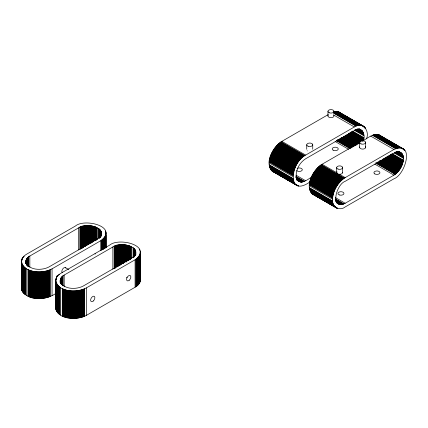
<?xml version="1.0" encoding="UTF-8"?>
<svg xmlns="http://www.w3.org/2000/svg" width="428" height="428" viewBox="0 0 428 428"><rect width="100%" height="100%" fill="white"/><g stroke="black" fill="none" stroke-linecap="round" stroke-linejoin="round"><path stroke-width="0.64" d="M25.91 261.246C27.959 270.635 41.842 270.785 48.872 266.992L97.584 238.872C111.023 228.477 85.557 221.704 78.554 227.889L29.842 256.008C27.018 257.421 25.182 260.556 25.91 263.76M60.236 280.313C62.279 289.697 76.163 289.847 83.193 286.059L131.904 257.934C145.343 247.539 119.883 240.771 112.88 246.951L64.168 275.07C61.3 276.499 59.481 279.693 60.236 282.924M55.875 306.673C56.202 320.278 77.489 320.347 86.376 315.356L135.088 287.236C138.142 285.578 141.069 282.266 140.197 278.548M349.435 133.311L363.024 141.16C366.635 135.291 361.205 125.629 354.357 130.642L305.645 158.767C299.825 162.453 295.919 169.365 296.181 176.293C296.342 178.337 297.214 180.557 299.145 181.526C303.762 183.575 308.214 178.658 311.953 177.096M403.342 160.142C405.086 154.508 398.773 149.233 393.91 153.171L345.198 181.295C336.344 184.291 329.469 209.693 345.198 203.263L393.91 175.138C399.089 171.922 402.545 166.15 403.342 160.142L392.353 153.802M274.134 172.115C262.524 165.021 273.091 146.569 281.865 141.358L328.281 114.56M310.23 181.766C286.022 198.822 290.805 161.137 305.645 155.091L354.357 126.966C362.725 120.942 369.856 130.802 366.512 138.87M314.671 195.114C302.462 188.502 313.269 169.386 322.065 164.261L359.889 142.422M332.508 199.127C333.038 190.546 337.895 182.189 345.198 177.615L393.91 149.495C415.251 140.759 405.46 174.795 393.91 178.818L345.198 206.943C339.404 211.678 331.074 206.333 332.508 199.127L309.374 185.773M21.437 260.823C23.096 273.824 43.062 273.722 52.056 268.832L100.767 240.707C119.011 226.615 84.616 218.039 75.371 226.048L26.659 254.173C24.182 255.591 21.801 257.849 21.437 260.823L21.437 288.889C26.274 301.954 46.754 300.296 56.068 293.228M55.758 279.885C57.422 292.886 77.382 292.789 86.376 287.894L135.088 259.775C153.336 245.677 118.941 237.107 109.691 245.11L60.979 273.235C58.502 274.658 56.122 276.911 55.758 279.885L55.758 308.706M21.641 286.525L21.437 288.889M362.179 141.101C366.973 139.052 375.313 130.706 381.102 136.302M340.651 113.158C338.757 111.344 335.852 111.162 333.46 111.954L357.241 125.682M274.808 172.286L275.161 172.345M379.149 134.943L403.454 148.976M378.834 134.815L403.727 149.185M378.175 134.611L404.23 149.656M338.949 112.04L363.907 126.447M338.634 111.911L364.175 126.661M377.833 134.536L401.576 148.243M402.732 148.912L404.465 149.912M337.97 111.708L364.431 126.886M377.485 134.478L400.613 147.831M403.534 149.516L404.69 150.185M337.633 111.633L361.414 125.367M361.521 125.425L362.65 126.078M363.784 126.731L364.918 127.389M377.127 134.435L400.26 147.794M403.748 149.805L404.904 150.474M337.28 111.574L361.066 125.308M363.442 126.677L365.143 127.662M376.763 134.413L399.896 147.767M336.927 111.537L360.708 125.265M364.223 127.293L365.357 127.951M376.394 134.408L399.527 147.762M336.563 111.51L360.344 125.243M336.194 111.505L359.975 125.238M364.613 127.913L365.747 128.566M376.019 134.419L399.147 147.772M375.64 134.451L398.768 147.804M335.814 111.515L359.6 125.249M335.434 111.547L359.22 125.276M375.249 134.494L398.382 147.853M335.049 111.59L358.83 125.324M374.858 134.558L397.992 147.917M334.659 111.654L358.439 125.388M374.463 134.643L397.596 147.997M334.263 111.74L358.043 125.468M374.067 134.74L397.195 148.093M333.861 111.836L357.648 125.57M373.66 134.857L396.793 148.211M373.253 134.991L396.387 148.345M333.621 112.414L356.834 125.816M372.847 135.141L395.975 148.495M333.776 112.89L356.428 125.966M372.435 135.307L395.568 148.66M333.364 113.056L356.016 126.137M399.115 151.635L400.854 152.636M398.95 151.603L401.261 152.94M398.752 151.624L401.641 153.294M359.386 128.999L361.302 130.112M398.928 151.817L401.817 153.486M359.247 128.951L361.714 130.417M398.516 151.689L401.988 153.689M359.017 128.919L362.093 130.765M398.099 151.571L402.149 153.909M358.873 128.999L362.27 130.957M359.039 129.203L362.436 131.166M398.249 151.796L402.299 154.134M358.632 129.09L362.596 131.38M397.815 151.699L402.443 154.369M370.776 136.136L393.91 149.495M358.22 128.994L362.746 131.605M397.371 151.614L402.571 154.62M357.792 128.903L362.89 131.845M333.407 114.87L354.357 126.966M397.494 151.87L402.7 154.877M357.926 129.149L363.024 132.092M397.029 151.806L402.812 155.145M357.487 129.079L363.147 132.348M396.558 151.753L402.919 155.423M357.032 129.021L363.26 132.621M396.071 151.705L403.01 155.712M357.139 129.299L363.367 132.899M357.236 129.588L363.463 133.183M396.157 151.999L403.096 156.006M396.232 152.304L403.171 156.311M356.754 129.556L363.549 133.483M356.262 129.534L363.623 133.787M395.723 152.288L403.24 156.627M355.759 129.524L363.688 134.098M395.199 152.272L403.294 156.948M394.664 152.266L403.342 157.274M355.818 129.845L363.747 134.419M355.299 129.845L363.789 134.75M394.702 152.603L403.374 157.611M354.764 129.855L363.827 135.088M394.167 152.967L403.417 158.306M354.24 130.224L363.864 135.778M352.463 131.08L363.789 137.618M391.727 153.85L403.294 160.527M352.421 131.46L363.747 137.998M391.674 154.235L403.24 160.912M351.8 131.519L363.688 138.383M391.031 154.289L403.171 161.303M351.73 131.91L363.623 138.774M390.951 154.685L403.096 161.693M351.088 131.974L363.549 139.164M390.288 154.743L403.01 162.089M351.003 132.37L363.463 139.56M390.197 155.139L402.919 162.485M350.345 132.439L363.367 139.961M389.512 155.204L402.812 162.886M350.238 132.841L363.26 140.357M389.4 155.605L402.7 163.282M349.558 132.91L363.147 140.759M388.694 155.674L402.571 163.683M388.56 156.076L402.443 164.09M348.734 133.386L361.756 140.908M387.843 156.145L402.299 164.491M348.59 133.787L361.05 140.983M387.688 156.546L402.149 164.892M348.44 134.194L360.9 141.384M386.949 156.611L401.988 165.294M347.713 134.264L360.74 141.786M386.784 157.012L401.817 165.69M347.547 134.665L360.002 141.855M386.607 157.408L401.641 166.091M346.803 134.734L359.825 142.256M385.842 157.472L401.453 166.487M346.616 135.13L359.643 142.652M385.649 157.862L401.261 166.877M345.856 135.2L359.445 143.043M384.868 157.921L401.063 167.268M345.658 135.59L358.68 143.107M384.66 158.306L400.854 167.653M345.444 135.976L358.471 143.492M383.868 158.355L400.635 168.038M344.663 136.029L358.252 143.878M383.643 158.734L400.41 168.418M344.438 136.409L357.466 143.931M383.413 159.109L400.18 168.793M343.641 136.457L357.236 144.306M382.595 159.146L399.945 169.162M343.406 136.826L356.995 144.675M382.354 159.51L399.699 169.525M343.16 137.19L356.754 145.039M382.102 159.869L399.452 169.884M342.346 137.222L355.935 145.071M381.846 160.222L399.196 170.237M342.09 137.575L355.679 145.424M381.006 160.233L398.933 170.585M341.26 137.597L354.849 145.44M380.738 160.575L398.666 170.922M340.993 137.934L354.587 145.782M379.887 160.57L398.393 171.254M340.725 138.265L354.314 146.114M379.609 160.896L398.115 171.58M340.447 138.592L353.469 146.109M379.331 161.212L397.837 171.896M340.164 138.907L353.753 146.751M379.042 161.517L397.548 172.2M339.313 138.886L352.902 146.734M378.753 161.816L397.259 172.5M339.024 139.186L352.613 147.034M378.464 162.11L396.965 172.789M338.73 139.475L351.752 146.997M377.587 162.057L396.67 173.073M338.436 139.758L352.025 147.601M377.287 162.324L396.371 173.345M337.569 139.705L351.725 147.874M376.988 162.587L396.071 173.608M337.264 139.961L350.858 147.81M376.683 162.838L395.766 173.859M336.964 140.213L350.553 148.061M375.795 162.747L395.456 174.1M336.654 140.459L350.243 148.302M376.068 163.314L395.151 174.33M336.349 140.689L349.938 148.532M374.826 164.122L393.91 175.138M335.108 141.497L348.697 149.345M322.065 164.261L337.74 173.308M339.367 174.25L345.198 177.615M281.865 141.358L305.645 155.091M321.235 164.775L344.369 178.128M281.036 141.871L304.816 155.599M320.823 165.053L343.952 178.406M280.618 142.149L304.404 155.878M320.406 165.342L343.54 178.701M280.206 142.438L303.987 156.172M320 165.652L343.128 179.006M279.794 142.749L303.58 156.477M319.588 165.973L342.721 179.327M279.388 143.07L303.168 156.803M319.181 166.31L342.314 179.664M278.981 143.407L302.762 157.135M318.78 166.658L341.913 180.011M278.58 143.755L302.361 157.488M318.379 167.022L341.512 180.375M278.179 144.118L301.959 157.846M317.983 167.396L341.116 180.75M277.783 144.493L301.563 158.226M317.592 167.781L340.725 181.14M277.392 144.883L301.173 158.611M317.207 168.183L340.34 181.536M277.007 145.279L300.788 159.013M316.827 168.595L339.955 181.948M276.622 145.691L300.408 159.419M316.453 169.017L339.581 182.371M276.247 146.114L300.033 159.842M316.078 169.451L339.211 182.804M275.878 146.547L299.659 160.275M315.72 169.889L338.848 183.248M275.514 146.991L299.3 160.719M315.361 170.344L338.489 183.698M275.161 147.441L298.942 161.174M315.013 170.804L338.141 184.158M274.808 147.901L298.594 161.634M314.671 171.275L337.799 184.629M274.466 148.372L298.252 162.105M314.334 171.756L337.467 185.11M274.134 148.853L297.915 162.581M314.013 172.238L337.141 185.597M273.808 149.34L297.594 163.068M313.692 172.735L336.825 186.089M273.492 149.832L297.273 163.56M313.387 173.233L336.515 186.587M273.182 150.33L296.968 164.063M313.087 173.741L336.221 187.095M272.887 150.838L296.668 164.566M312.798 174.25L335.932 187.608M272.599 151.346L296.379 165.08M312.52 174.768L335.648 188.122M272.32 151.865L296.101 165.599M312.253 175.287L335.381 188.646M272.048 152.384L295.834 166.118M311.991 175.812L335.124 189.171M271.791 152.914L295.571 166.642M311.745 176.341L334.878 189.695M271.545 153.438L295.325 167.171M311.509 176.871L334.637 190.23M271.309 153.973L295.09 167.701M311.284 177.406L334.412 190.76M271.079 154.503L294.865 168.236M311.07 177.941L334.198 191.295M270.865 155.038L294.651 168.771M310.867 178.476L334 191.83M270.667 155.573L294.448 169.306M310.68 179.016L333.808 192.37M270.475 156.113L294.261 169.841M310.498 179.551L333.631 192.905M270.298 156.648L294.079 170.376M310.332 180.086L333.466 193.44M270.132 157.183L293.913 170.916M310.182 180.621L333.31 193.975M269.982 157.718L293.763 171.446M310.043 181.151L333.171 194.51M269.838 158.248L293.624 171.981M309.915 181.681L333.048 195.04M269.715 158.783L293.496 172.511M309.802 182.21L332.93 195.564M269.597 159.307L293.383 173.04M309.701 182.735L332.829 196.088M335.365 197.586L345.198 203.263M269.496 159.831L293.282 173.565M296.021 175.18L305.645 180.739M309.61 183.254L332.743 196.607M269.41 160.35L293.191 174.084M309.54 183.767L332.668 197.121M335.279 198.876L343.957 203.889M269.335 160.864L293.121 174.597M295.914 176.454L304.404 181.36M309.476 184.281L332.61 197.634M335.552 199.336L343.647 204.012M269.276 161.377L293.057 175.106M296.171 176.908L304.099 181.483M335.825 199.785L343.342 204.124M309.428 184.784L332.561 198.137M295.866 177.021L303.789 181.595M335.52 199.881L343.037 204.226M269.228 161.88L293.009 175.608M335.798 200.304L342.737 204.311M296.128 177.449L303.489 181.697M295.823 177.534L303.185 181.782M335.499 200.379L342.437 204.386M335.777 200.775L342.138 204.445M296.658 178.262L302.885 181.857M335.488 200.823L341.844 204.493M296.358 178.321L302.591 181.921M335.771 201.192L341.555 204.531M269.175 162.87L292.955 176.598M296.636 178.695L302.296 181.97M336.066 201.545L341.271 204.552M296.342 178.733L302.007 182.002M336.365 201.888L340.988 204.557M296.625 179.081L301.719 182.023M336.087 201.882L340.715 204.557M296.909 179.418L301.44 182.034M336.392 202.198L340.442 204.536M337.28 202.84L340.174 204.509M296.631 179.412L301.162 182.028M336.44 202.46L339.912 204.461M296.925 179.723L300.889 182.012M336.766 202.738L339.655 204.407M296.658 179.69L300.622 181.98M337.093 203L339.404 204.338M296.604 179.765L300.36 181.937M336.847 202.92L339.163 204.252M297.84 180.573L300.108 181.879M296.968 180.14L299.857 181.809M297.444 180.541L299.611 181.729M309.428 187.657L332.561 201.01M269.228 164.753L293.009 178.487M309.476 188.106L332.61 201.46M269.276 165.203L293.057 178.936M309.54 188.545L332.668 201.898M269.335 165.641L293.121 179.375M309.61 188.973L332.743 202.332M269.41 166.075L293.191 179.803M309.701 189.395L332.829 202.749M269.496 166.492L293.282 180.22M309.802 189.802L332.93 203.156M269.597 166.899L293.383 180.627M309.915 190.198L333.048 203.551M269.715 167.294L293.496 181.023M310.043 190.578L333.171 203.931M269.838 167.674L293.624 181.408M310.182 190.952L333.31 204.306M269.982 168.049L293.763 181.777M310.332 191.311L333.466 204.664M310.498 191.653L333.631 205.007M270.132 168.407L293.913 182.135M310.68 191.985L333.808 205.338M270.298 168.75L294.079 182.483M310.867 192.3L334 205.654M270.475 169.081L294.261 182.81M311.07 192.605L334.198 205.959M270.667 169.397L294.448 183.131M311.284 192.894L334.412 206.248M270.865 169.702L294.651 183.43M311.509 193.167L334.637 206.521M335.252 206.874L336.408 207.543M311.745 193.424L335.488 207.131M336.643 207.799L337.799 208.468M271.079 169.991L294.865 183.719M311.991 193.665L336.89 208.04M271.309 170.264L295.09 183.992M296.893 185.035L298.594 186.014M312.253 193.895L337.141 208.265M271.545 170.521L295.325 184.254M295.422 184.308L298.252 185.939M312.798 194.296L336.515 207.992M271.791 170.761L297.915 185.848M272.048 170.991L297.594 185.736M272.599 171.398L296.968 185.463M65.511 267.661L68.833 269.581M365.667 142.428L365.667 147.334M359.659 142.487L359.659 147.387M342.651 167.583L342.651 172.489M336.643 167.658L336.643 172.564M327.966 111.376L327.966 115.983M312.74 144.744L312.74 149.222M306.737 144.819L306.737 149.297M140.341 252.103L140.341 280.244M140.261 251.423L140.261 280.918M140.197 251.086L140.197 281.255M140.111 254.13L140.111 281.592M140.004 254.462L140.004 281.924M139.881 254.794L139.881 282.255M139.737 255.125L139.737 282.587M139.576 255.452L139.576 282.913M139.394 249.107L139.394 250.417M139.394 255.773L139.394 283.234M139.196 256.094L139.196 283.555M138.982 256.409L138.982 283.871M138.747 256.72L138.747 284.181M138.495 257.025L138.495 284.492M138.228 257.33L138.228 284.791M137.944 257.624L137.944 285.085M137.639 257.918L137.639 285.38M137.324 258.202L137.324 285.663M136.987 258.48L136.987 285.941M136.639 258.753L136.639 286.214M136.275 259.02L136.275 286.482M135.89 259.277L135.89 286.739M135.778 251.68L135.837 254.66M135.73 251.429L135.73 254.762M135.665 251.177L135.665 254.446M135.585 250.926L135.585 254.195M135.494 250.68L135.494 254.601M135.387 250.434L135.387 255.008M135.264 250.187L135.264 255.42M135.13 249.947L135.13 255.174M135.088 259.775L135.088 287.236M134.981 249.706L134.981 255.591M134.82 249.471L134.82 256.008M134.643 249.235L134.643 255.773M134.456 249.005L134.456 256.854M134.258 248.78L134.258 256.629M134.044 248.556L134.044 257.057M133.814 248.342L133.814 256.837M133.579 248.128L133.579 257.281M133.327 247.919L133.327 257.073M133.065 247.716L133.065 257.522M131.589 246.774L131.589 258.544M130.925 246.437L130.925 258.86M130.583 246.282L130.583 259.357M130.23 246.127L130.23 259.208M129.866 245.982L129.866 259.716M129.497 245.843L129.497 259.577M129.117 245.715L129.117 260.101M128.732 245.592L128.732 259.978M128.341 245.474L128.341 260.513M127.945 245.367L127.945 260.406M127.539 245.265L127.539 260.957M127.132 245.174L127.132 260.866M126.715 245.089L126.715 261.433M126.297 245.009L126.297 262.011M125.875 244.939L125.875 261.941M125.447 244.875L125.447 261.877M125.013 244.821L125.013 261.824M124.58 244.779L124.58 262.434M124.147 244.741L124.147 262.396M123.708 244.714L123.708 263.022M123.269 244.693L123.269 263.653M122.831 244.677L122.831 263.643M122.392 244.677L122.392 263.637M121.953 244.677L121.953 263.643M121.509 244.693L121.509 264.306M121.071 244.714L121.071 264.327M120.637 244.741L120.637 265.012M120.198 244.779L120.198 265.05M119.765 244.821L119.765 265.093M119.337 244.875L119.337 265.799M118.909 244.939L118.909 265.863M118.486 245.009L118.486 265.932M118.069 245.089L118.069 266.665M117.652 245.174L117.652 266.751M117.245 245.265L117.245 266.842M116.839 245.367L116.839 266.944M116.443 245.474L116.443 267.051M116.047 245.592L116.047 267.168M115.667 245.715L115.667 267.944M115.287 245.843L115.287 268.078M114.918 245.982L114.918 268.217M114.554 246.127L114.554 268.361M114.201 246.282L114.201 268.511M112.88 246.951L112.88 269.18M105.989 232.698L106.016 247.742M105.941 232.361L105.941 247.748M105.871 234.731L105.871 247.416M105.786 235.068L105.786 247.753M105.684 231.355L105.684 232.693M105.684 235.4L105.684 247.421M105.556 231.024L105.556 232.361M105.556 235.732L105.556 247.753M105.416 236.063L105.416 248.079M105.256 236.39L105.256 247.737M105.074 236.711L105.074 248.063M104.876 237.032L104.876 247.716M104.662 237.347L104.662 248.031M104.427 237.658L104.427 248.342M104.175 237.963L104.175 248.647M103.908 238.268L103.908 248.952M103.619 238.562L103.619 248.577M103.319 238.851L103.319 249.535M102.998 239.14L102.998 249.155M102.667 239.418L102.667 249.433M102.319 239.691L102.319 249.706M101.95 239.958L101.95 249.973M101.57 240.215L101.57 250.23M101.457 232.618L101.457 235.475M101.409 232.367L101.409 235.036M101.265 231.864L101.345 235.454M101.174 231.612L101.174 236.288M101.067 231.366L101.067 236.042M100.944 231.125L100.944 235.796M100.81 230.879L100.81 236.224M100.767 240.707L100.767 250.728M100.66 230.644L100.66 236.652M100.5 230.408L100.5 237.085M100.323 230.173L100.323 237.519M100.136 229.943L100.136 237.289M99.933 229.718L99.933 237.727M99.719 229.494L99.719 237.508M99.494 229.274L99.494 237.957M99.253 229.066L99.253 238.412M99.007 228.852L99.007 238.203M98.745 228.648L98.745 238M97.268 227.707L97.268 239.728M96.605 227.375L96.605 240.06M96.257 227.215L96.257 239.905M95.904 227.065L95.904 240.418M95.546 226.92L95.546 240.274M95.171 226.781L95.171 240.804M94.797 226.653L94.797 240.675M94.411 226.53L94.411 240.552M94.021 226.412L94.021 241.103M93.62 226.305L93.62 241.66M93.218 226.203L93.218 241.558M92.806 226.107L92.806 242.136M92.394 226.021L92.394 242.05M91.977 225.947L91.977 242.639M91.549 225.877L91.549 242.569M91.127 225.813L91.127 243.174M90.693 225.759L90.693 243.12M90.26 225.716L90.26 243.077M89.827 225.679L89.827 243.709M89.388 225.647L89.388 243.676M88.949 225.626L88.949 244.324M88.51 225.615L88.51 244.313M88.072 225.609L88.072 244.308M87.628 225.615L87.628 244.982M87.189 225.626L87.189 244.993M86.75 225.647L86.75 245.683M86.376 287.894L86.376 315.356M86.312 225.679L86.312 245.709M85.878 225.716L85.878 245.747M85.445 225.759L85.445 246.458M85.017 225.813L85.017 246.512M84.589 225.877L84.589 246.576M84.61 288.793L84.61 316.255M84.166 225.947L84.166 246.646M84.139 288.991L84.139 316.453M83.744 226.021L83.744 247.389M83.658 289.184L83.658 316.645M83.332 226.107L83.332 247.475M83.16 289.371L83.16 316.832M82.92 226.203L82.92 247.571M82.657 289.542L82.657 317.004M82.518 226.305L82.518 248.336M82.117 226.412L82.117 247.78M82.144 289.708L82.144 317.169M81.727 226.53L81.727 248.561M81.62 289.863L81.62 317.325M81.341 226.653L81.341 248.689M81.09 290.007L81.09 317.469M80.967 226.781L80.967 248.818M80.592 226.92L80.592 248.957M80.55 290.141L80.55 317.603M80.234 227.065L80.234 249.101M80.004 290.27L80.004 317.731M79.881 227.215L79.881 249.251M79.453 290.382L79.453 317.844M78.891 290.489L78.891 317.95M78.554 227.889L78.554 249.92M78.329 290.58L78.329 318.041M77.757 290.66L77.757 318.122M77.184 290.735L77.184 318.197M76.607 290.794L76.607 318.255M76.023 290.842L76.023 318.304M75.44 290.885L75.44 318.346M74.852 290.912L74.852 318.373M74.269 290.928L74.269 318.389M73.68 290.933L73.68 318.395M73.092 290.928L73.092 318.389M72.503 290.912L72.503 318.373M71.92 290.885L71.92 318.346M71.337 290.842L71.337 318.304M70.754 290.794L70.754 318.255M70.176 290.735L70.176 318.197M69.603 290.66L69.603 318.122M69.031 290.58L69.031 318.041M68.469 290.489L68.469 317.95M67.908 290.382L67.908 317.844M67.357 290.27L67.357 317.731M66.805 290.141L66.805 317.603M66.27 290.007L66.27 317.469M65.735 289.863L65.735 317.325M65.217 289.708L65.217 317.169M64.703 289.542L64.703 317.004M64.195 289.371L64.195 316.832M64.168 275.07L64.168 286.84M63.702 289.184L63.702 316.645M63.221 288.991L63.221 316.453M63.007 275.835L63.007 285.642M62.745 276.039L62.745 285.851M62.75 288.793L62.75 316.255M62.493 276.247L62.493 285.401M62.253 276.461L62.253 284.962M62.285 288.579L62.285 316.041M62.028 276.681L62.028 284.529M61.814 276.905L61.814 284.096M61.616 277.13L61.616 284.32M61.423 277.36L61.423 284.55M61.252 277.59L61.252 284.133M61.086 277.831L61.086 283.716M60.942 278.066L60.942 283.299M60.808 278.312L60.808 283.539M60.685 278.553L60.685 283.785M60.578 278.799L60.578 283.636M60.573 287.653L60.573 315.115M60.487 279.051L60.487 282.972M60.407 279.302L60.343 282.887M60.289 279.805L60.257 282.673M59.797 287.14L59.797 314.601M59.433 286.878L59.433 314.339M59.08 286.605L59.08 314.066M58.748 286.327L58.748 313.788M58.427 286.038L58.427 313.499M58.128 285.749L58.128 313.21M57.844 285.455L57.844 312.916M57.571 285.15L57.571 312.611M57.32 284.845L57.32 312.306M57.09 284.534L57.09 311.996M56.87 284.219L56.87 311.68M56.673 277.232L56.673 278.542M56.673 283.898L56.673 311.359M56.496 283.577L56.496 311.038M56.336 283.25L56.336 310.712M56.191 278.211L56.191 279.516M56.191 282.919L56.191 310.38M56.068 278.542L56.068 279.848M56.068 282.587L56.068 310.049M55.875 281.918L55.961 309.717M55.806 279.548L55.806 309.043M52.056 268.832L52.056 295.545M50.29 269.726L50.29 296.438M49.819 269.929L49.819 296.636M49.332 270.122L49.332 296.834M48.84 270.309L48.84 297.016M48.337 270.48L48.337 297.192M47.824 270.646L47.824 297.353M47.299 270.801L47.299 297.508M46.77 270.945L46.77 297.653M46.229 271.079L46.229 297.792M45.684 271.208L45.684 297.915M45.133 271.32L45.133 298.027M44.571 271.422L44.571 298.134M44.004 271.518L44.004 298.225M43.437 271.598L43.437 298.311M42.859 271.673L42.859 298.38M42.281 271.732L42.281 298.439M41.703 271.78L41.703 298.493M41.12 271.817L41.12 298.53M40.532 271.85L40.532 298.557M39.943 271.866L39.943 298.573M39.36 271.871L39.36 298.578M38.771 271.866L38.771 298.573M38.183 271.85L38.183 298.557M37.6 271.817L37.6 298.53M37.011 271.78L37.011 298.493M36.434 271.732L36.434 298.439M35.856 271.673L35.856 298.38M35.278 271.598L35.278 298.311M34.711 271.518L34.711 298.225M34.144 271.422L34.144 298.134M33.587 271.32L33.587 298.027M33.031 271.208L33.031 297.915M32.485 271.079L32.485 297.792M31.945 270.945L31.945 297.653M31.415 270.801L31.415 297.508M30.891 270.646L30.891 297.353M30.377 270.48L30.377 297.192M29.842 256.008L29.842 267.361M29.874 270.309L29.874 297.016M29.382 270.122L29.382 296.834M28.895 269.929L28.895 296.636M28.687 256.773L28.687 266.12M28.425 256.977L28.425 266.328M28.425 269.726L28.425 296.438M28.173 257.185L28.173 266.537M27.932 257.399L27.932 266.082M27.964 269.517L27.964 296.224M27.708 257.619L27.708 266.296M27.494 257.838L27.494 265.852M27.29 258.068L27.29 265.414M27.103 258.298L27.103 264.975M26.927 258.528L26.927 265.205M26.766 258.763L26.766 265.446M26.616 259.004L26.616 264.349M26.483 259.245L26.483 264.59M26.365 259.491L26.365 264.167M26.258 259.737L26.258 263.744M26.252 268.591L26.252 295.299M26.162 259.989L26.162 263.327M26.087 260.235L26.087 263.573M25.969 260.743L25.931 263.664M25.477 268.078L25.477 294.79M25.113 267.816L25.113 294.523M24.76 267.543L24.76 294.25M24.428 267.259L24.428 293.972M24.107 266.976L24.107 293.688M23.808 266.687L23.808 293.394M23.519 266.387L23.519 293.1M23.251 266.088L23.251 292.795M23 265.783L23 292.49M22.77 265.467L22.77 292.18M22.55 265.151L22.55 291.864M22.352 264.836L22.352 291.543M22.176 264.509L22.176 291.222M22.01 258.817L22.01 260.154M22.01 264.183L22.01 290.896M21.871 263.857L21.871 290.564M21.742 263.525L21.742 290.232M21.641 263.193L21.641 289.9M21.555 260.149L21.555 289.563M21.486 260.486L21.486 289.226M62.263 272.679A3.001 1.733 -60 0 1 62.895 268.757A3.001 1.733 -60 0 1 65.901 268.094M127.036 277.189A3.001 1.733 -60 0 1 126.597 277.836M333.631 115.143A3.001 1.733 0 0 1 331.325 117.663A3.001 1.733 0 0 1 328.051 115.533M297.155 168.477A3.001 1.733 0 0 1 301.58 168.589A3.001 1.733 0 0 1 301.002 171.125A3.001 1.733 0 0 1 296.674 170.569M307.277 150.897A3.001 1.733 0 0 1 307.17 150.8M365.335 146.569A3.001 1.733 0 0 1 363.003 149.083A3.001 1.733 0 0 1 359.75 146.938M342.614 172.259A3.001 1.733 0 0 1 339.516 174.255L339.318 174.25A3.001 1.733 0 0 1 337.013 171.692M56.373 277.965A3.001 1.733 -60 0 1 59.487 274.68M57.079 275.739A3.001 1.733 -60 0 1 56.742 276.445M21.93 260.08A3.001 1.733 -60 0 1 22.053 259.384M22.106 259.202A3.001 1.733 -60 0 1 22.909 257.661M23.026 257.512A3.001 1.733 -60 0 1 23.278 257.228M23.545 256.982A3.001 1.733 -60 0 1 23.818 256.768M24.096 256.591A3.001 1.733 -60 0 1 24.23 256.522M94.946 253.959A3.001 1.733 -60 0 1 95.46 253.911M129.267 280.212A3.001 1.733 -60 0 0 130.219 275.562A3.001 1.733 -60 0 0 126.667 278.714A3.001 1.733 -60 0 0 129.267 280.212M93.299 300.98A3.001 1.733 -60 0 0 94.251 296.331A3.001 1.733 -60 0 0 90.699 299.477A3.001 1.733 -60 0 0 93.299 300.98M329.357 112.799A3.001 1.733 0 0 0 333.968 111.414A3.001 1.733 0 0 0 329.581 109.803A3.001 1.733 0 0 0 329.357 112.799M308.123 146.242A3.001 1.733 0 0 0 312.74 144.857A3.001 1.733 0 0 0 308.353 143.246A3.001 1.733 0 0 0 308.123 146.242M333.123 150.164A3.001 1.733 0 0 0 338.147 149.383A3.001 1.733 0 0 0 334.471 147.259A3.001 1.733 0 0 0 333.123 150.164M374.8 173.912A3.001 1.733 0 0 0 379.823 173.137A3.001 1.733 0 0 0 376.142 171.013A3.001 1.733 0 0 0 374.8 173.912M338.034 169.081A3.001 1.733 0 0 0 342.646 167.696A3.001 1.733 0 0 0 338.259 166.085A3.001 1.733 0 0 0 338.034 169.081M361.034 143.915A3.001 1.733 0 0 0 365.662 142.545A3.001 1.733 0 0 0 361.291 140.914A3.001 1.733 0 0 0 361.034 143.915M339.447 194.959A3.001 1.733 0 0 0 343.952 193.456A3.001 1.733 0 0 0 339.447 191.953A3.001 1.733 0 0 0 339.447 194.959"/></g></svg>
